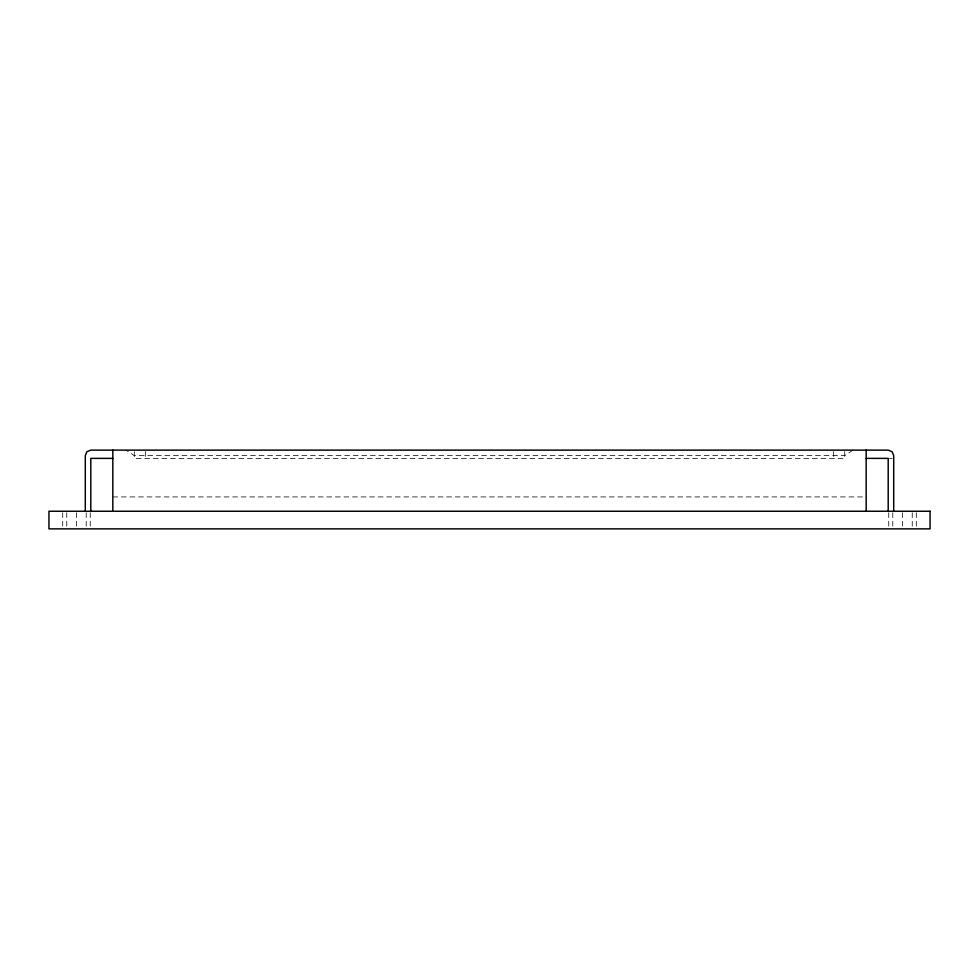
<?xml version="1.0" encoding="UTF-8"?>
<svg xmlns="http://www.w3.org/2000/svg" width="979" height="979" viewBox="0 0 979 979"><rect width="100%" height="100%" fill="white"/><g stroke="black" fill="none" stroke-linecap="round" stroke-linejoin="round"><path stroke-width="0.73" stroke-dasharray="4.89 3.67" d="M852.954 450.12L844.693 455.627L134.307 455.627L126.046 450.12M889.568 458.38L892.322 458.38M112.83 496.928L866.17 496.928M916.283 512.715L916.283 527.412M912.244 512.715L912.244 527.412M902.516 512.715L902.516 528.88M892.787 512.715L892.787 527.412M888.748 512.715L888.748 527.412M844.693 451.503L844.693 458.38L134.307 458.38L134.307 451.503M833.68 451.503L833.68 458.38M145.32 451.503L145.32 458.38M90.252 512.715L90.252 528.88M86.213 512.715L86.213 527.412M76.484 512.715L76.484 527.412M66.756 512.715L66.756 527.412M62.717 512.715L62.717 527.412"/><path stroke-width="1.47" d="M112.83 458.38L90.802 458.38L90.802 511.246M866.17 458.38L888.198 458.38L888.198 511.246M893.705 511.246L893.705 455.627L892.089 451.735L888.198 450.12L90.802 450.12L86.911 451.735L85.295 455.627L85.295 511.246M866.17 450.12L866.17 511.246M112.83 450.12L112.83 511.246M930.05 511.246L48.95 511.246L48.95 528.868L930.05 528.868L930.05 511.246"/></g></svg>
